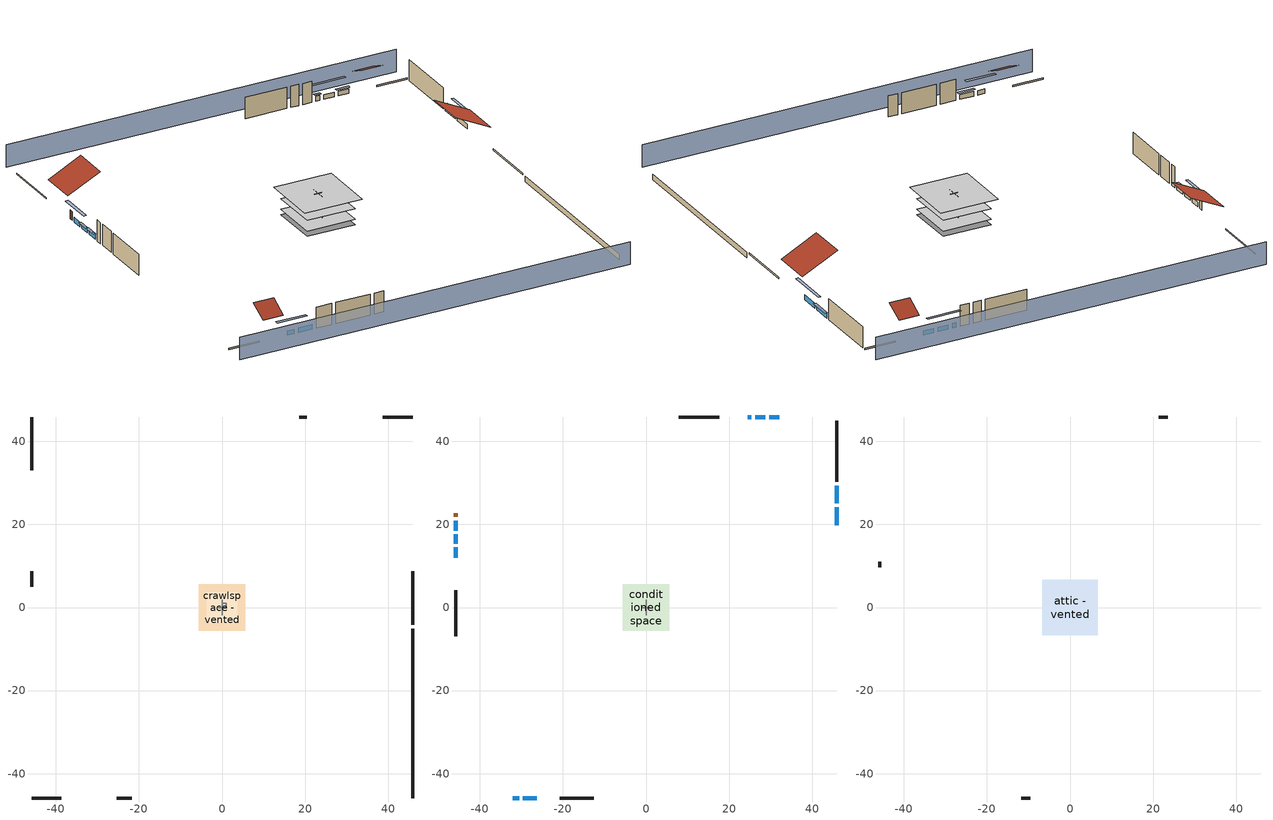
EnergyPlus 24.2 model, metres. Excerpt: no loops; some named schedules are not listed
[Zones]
crawlspace - vented
 floor foundation (Slab2 construction): -5.63,-5.63 -5.63,5.63 5.63,5.63 5.63,-5.63 z-0.91
 wall outside (RimJoist1 construction): 45.87,-4.16 45.87,8.68 z0.3:0.61
 wall outside (RimJoist2 construction): -45.87,-45.87 -38.73,-45.87 z0.3:0.61
 wall outside (RimJoist3 construction): -45.87,45.87 -45.87,33.03 z0.3:0.61
 wall outside (RimJoist4 construction): 45.87,45.87 38.73,45.87 z0.3:0.61
 wall foundation (FoundationWall1 construction): 45.87,-45.87 45.87,-5.08 z-0.91:0.3
furnace airloop ret air zone
 floor adiabatic (AdiabaticConst): 0,0 0,1 1,1 1,0 z0
 wall adiabatic (AdiabaticConst): 0,1 0,0 1,0 1,1 0,1 z0:1
 ceiling adiabatic (AdiabaticConst): 1,0 1,1 0,1 0,0 z1
garage
 floor foundation (Slab1 construction): -3.66,-3.66 -3.66,3.66 3.66,3.66 3.66,-3.66 z0
 wall outside (Wall1 construction): -25.36,-45.87 -21.7,-45.87 z0.3:5.18
 wall outside (Wall12 construction): 20.41,45.87 18.58,45.87 z0.3:5.18
 wall outside (Wall2 construction): -45.87,8.71 -45.87,5.06 z0.3:5.18
 wall to conditioned space (Wall5 construction Reversed): 0,-1.83 0,1.83 z0.3:5.18
 wall to conditioned space (Wall6 construction Reversed): 0.91,0 -0.91,0 z0.3:5.18
conditioned space
 floor to crawlspace - vented (Floor1 construction): -5.63,-5.63 -5.63,5.63 5.63,5.63 5.63,-5.63 z0.3
 floor to garage (Floor2 construction): -3.66,-3.66 -3.66,3.66 3.66,3.66 3.66,-3.66 z0.3
 floor adiabatic (AdiabaticFloorConstruction): -5.63,-5.63 -5.63,5.63 5.63,5.63 5.63,-5.63 z2.74
 wall outside (AdiabaticWallConstruction 1): -45.87,22.75 -45.87,21.84 z0.3:2.34
 wall outside (AdiabaticWallConstruction): 45.87,19.81 45.87,24.12 / 45.87,25.05 45.87,29.37 / -29.63,-45.87 -26.29,-45.87 / -45.87,14.46 -45.87,11.94 z0.3:1.43; 32.14,45.87 29.67,45.87 / 28.75,45.87 26.28,45.87 z0.3:1.4; -32.14,-45.87 -30.56,-45.87 z0.3:1.34; -45.87,20.91 -45.87,18.54 z0.3:1.37; -45.87,17.61 -45.87,15.39 z0.3:1.31; 25.35,45.87 24.45,45.87 z0.3:1.49
 wall outside (Wall3 construction): 45.87,30.3 45.87,44.94 z0.3:5.18
 wall outside (Wall4 construction): -20.77,-45.87 -12.64,-45.87 z0.3:5.18
 wall outside (Wall7 construction): -45.87,4.13 -45.87,-6.91 z0.3:5.18
 wall outside (Wall8 construction): 17.65,45.87 7.91,45.87 z0.3:5.18
 window (WindowConstruction): 45.87,19.81 45.87,24.12 z0.3:1.43
 window (WindowConstruction 9): 32.14,45.87 29.68,45.87 z0.3:1.4
 window (WindowConstruction 1): 45.87,25.05 45.87,29.37 z0.3:1.43
 window (WindowConstruction 2): -32.14,-45.87 -30.56,-45.87 z0.3:1.34
 window (WindowConstruction 3): -29.63,-45.87 -26.29,-45.87 z0.3:1.43
 window (WindowConstruction 4): -45.87,20.91 -45.87,18.54 z0.3:1.37
 window (WindowConstruction 5): -45.87,17.61 -45.87,15.39 z0.3:1.31
 window (WindowConstruction 6): -45.87,14.46 -45.87,11.94 z0.3:1.43
 window (WindowConstruction 7): 28.75,45.87 26.28,45.87 z0.3:1.4
 window (WindowConstruction 8): 25.35,45.87 24.45,45.87 z0.3:1.49
 door (Door): -45.87,22.75 -45.87,21.84 z0.3:2.34
 ceiling adiabatic (AdiabaticFloorConstruction): 5.63,-5.63 5.63,5.63 -5.63,5.63 -5.63,-5.63 z2.74
attic - vented
 floor to conditioned space (Floor3 construction Reversed): -6.72,-6.72 -6.72,6.72 6.72,6.72 6.72,-6.72 z5.18
 wall outside (Wall10 construction): 23.53,45.87 21.34,45.87 z0.3:5.18
 wall outside (Wall11 construction): -45.87,11.01 -45.87,9.64 z0.3:5.18
 wall outside (Wall9 construction): -11.71,-45.87 -9.52,-45.87 z0.3:5.18
 roof outside (Roof1 construction): 45.87,18.88,5.18 37.57,18.88,9.33 37.57,9.61,9.33 45.87,9.61,5.18
 roof outside (Roof2 construction): -33.07,-45.87,5.18 -33.07,-41.63,7.3 -37.81,-41.63,7.3 -37.81,-45.87,5.18
 roof outside (Roof3 construction): 33.07,45.87,5.18 33.07,41.63,7.3 37.81,41.63,7.3 37.81,45.87,5.18
 roof outside (Roof4 construction): -45.87,23.68,5.18 -38.33,23.68,8.95 -38.33,32.11,8.95 -45.87,32.11,5.18
shading: 45.87,50.44 -45.87,50.44 / -45.87,-50.44 45.87,-50.44 z0:5.18; 45.87,26.87 45.87,17.06 46.48,17.06 46.48,26.87 z4.18; 29.37,45.87 32.44,45.87 32.44,46.48 29.37,46.48 z1.71; 45.87,29.67 45.87,24.75 46.48,24.75 46.48,29.67 z1.74; -27.82,-45.87 -34.88,-45.87 -34.88,-46.48 -27.82,-46.48 z4.08; -25.98,-45.87 -29.94,-45.87 -29.94,-46.48 -25.98,-46.48 z1.74; -45.87,15.8 -45.87,23.65 -46.48,23.65 -46.48,15.8 z4.11; -45.87,15.09 -45.87,17.91 -46.48,17.91 -46.48,15.09 z1.62; -45.87,11.64 -45.87,14.77 -46.48,14.77 -46.48,11.64 z1.74; 23.54,45.87 31.49,45.87 31.49,46.48 23.54,46.48 z4.15; 24.15,45.87 25.66,45.87 25.66,46.48 24.15,46.48 z1.8
[Building]
Building 1: Terrain=Suburbs
[Site:Location]
Portland Intl Arpt_OR: Latitude {deg}=45.59; Longitude {deg}=-122.6; Time Zone {hr}=-8; Elevation {m}=33; Keep Site Location Information=Yes
[Site:GroundTemperature:Shallow]
10.2558, 8.96328, 8.85977, 9.47314, 11.9355, 14.3863, 16.5111, 17.8571, 17.9714, 16.8767, 14.8061, 12.4304
[Site:WaterMainsTemperature]
Calculation Method=Schedule; Temperature Schedule=mains temperature schedule
[Material] Roughness=Rough; Thermal Absorptance=0.9
Name | Thickness {m} | Conductivity {W/m-K} | Density {kg/m3} | Specific Heat {J/kg-K} | Solar Absorptance | Visible Absorptance
ceiling loosefill ins | 0.254 | 0.0480833 | 16.02 | 1046.75 | 0.7 | 0.7
ceiling stud and cavity | 0.1397 | 0.104117 | 65.682 | 1177.47 | 0.7 | 0.7
composite shingle siding | 0.00635 | 0.162714 | 1121.4 | 1465.45 | 0.7 | 0.7
concrete 4.0 in. | 0.1016 | 1.803125 | 2242.8 | 837.4 | 0.7 | 0.7
concrete 8.0 in. | 0.2032 | 1.803125 | 2242.8 | 837.4 | 0.7 | 0.7
door material | 0.04445 | 0.0612267 | 512.64 | 1214.23 | 0.7 | 0.7
floor covering | 0.0127 | 0.0433444 | 54.468 | 1339.84 | 0.6 | 0.6
floor rigid ins; wall rigid ins; wall rigid ins 1; wall rigid ins 2 | 0.051816 | 0.029427 | 32.04 | 1214.23 | 0.7 | 0.7
floor rigid ins 1; wall rigid ins 3 | 0.512978 | 0.029427 | 32.04 | 1214.23 | 0.7 | 0.7
floor stud and cavity | 0.1397 | 0.0972396 | 92.3553 | 1139.71 | 0.7 | 0.7
floor stud and cavity 1 | 0.1397 | 1.75129 | 37.0049 | 1207.88 | 0.7 | 0.7
furniture material conditioned space 1; furniture material garage 1 | 0.1524 | 0.115458 | 640.8 | 1214.23 | 0.6 | 0.6
gypsum board | 0.0127 | 0.160291 | 801 | 837.4 | 0.6 | 0.6
osb sheathing 0.5 in. | 0.0127 | 0.115458 | 512.64 | 1214.23 | 0.6 | 0.6
osb sheathing 0.5 in. 1 | 0.0127 | 0.115458 | 512.64 | 1214.23 | 0.7 | 0.7
osb sheathing 0.75 in. | 0.01905 | 0.115458 | 512.64 | 1214.23 | 0.7 | 0.7
rim joist stud and cavity | 0.0508 | 0.144151 | 50.32683 | 1063.81 | 0.6 | 0.6
roof rigid ins | 0.00329814 | 0.029427 | 32.04 | 1214.23 | 0.7 | 0.7
slate or tile shingles | 0.01905 | 0.840978 | 1899.972 | 799.717 | 0.75 | 0.75
soil 0.5 in. | 0.0127 | 1.3848 | 1842.3 | 418.7 | 0.7 | 0.7
wall stud and cavity | 0.1397 | 0.348479 | 139.0536 | 1170.24 | 0.6 | 0.6
wall stud and cavity 1 | 0.1397 | 0.207325 | 139.0536 | 1170.24 | 0.7 | 0.7
wall stud and cavity 2 | 0.1397 | 0.222524 | 139.0536 | 1170.24 | 0.7 | 0.7
wall stud and cavity 3 | 0.0889 | 0.380278 | 52.3479 | 1209.89 | 0.7 | 0.7
wall stud and cavity 4 | 0.0889 | 0.391764 | 83.0341 | 1211.67 | 0.7 | 0.7
wood siding; wood siding 1 | 0.0254 | 0.102417 | 544.68 | 1172.36 | 0.7 | 0.7
[Material:NoMass]
Adiabatic: Roughness=Rough; Thermal Resistance {m2-K/W}=176.1; Thermal Absorptance=0.9; Solar Absorptance=0.7; Visible Absorptance=0.7
[WindowMaterial:SimpleGlazingSystem]
WindowMaterial: U-Factor {W/m2-K}=4.31528; Solar Heat Gain Coefficient=0.67
[Construction]
AdiabaticConst: Adiabatic
AdiabaticFloorConstruction: floor stud and cavity 1, floor rigid ins 1, osb sheathing 0.75 in., floor covering
AdiabaticWallConstruction: wood siding, wall rigid ins 3, wall stud and cavity 3, gypsum board
AdiabaticWallConstruction 1: wood siding 1, wall rigid ins 3, wall stud and cavity 3, gypsum board
Door: door material
Floor1 construction; Floor2 construction: floor stud and cavity, floor rigid ins, osb sheathing 0.75 in., floor covering
Floor3 construction Reversed: gypsum board, ceiling stud and cavity, ceiling loosefill ins
FoundationWall1 construction: concrete 8.0 in.
furniture construction conditioned space 1: furniture material conditioned space 1
furniture construction garage 1: furniture material garage 1
PartitionWallConstruction: gypsum board, wall stud and cavity 4, gypsum board
RimJoist1 construction; RimJoist2 construction; RimJoist3 construction; RimJoist4 construction: composite shingle siding, rim joist stud and cavity
Roof1 construction; Roof2 construction; Roof3 construction; Roof4 construction: slate or tile shingles, roof rigid ins, osb sheathing 0.5 in.
Slab1 construction: concrete 4.0 in.
Slab2 construction: soil 0.5 in.
Wall1 construction; Wall10 construction; Wall11 construction; Wall12 construction; Wall2 construction; Wall9 construction: composite shingle siding, osb sheathing 0.5 in. 1, wall stud and cavity
Wall3 construction; Wall4 construction: composite shingle siding, wall rigid ins, osb sheathing 0.5 in. 1, wall stud and cavity 1, gypsum board
Wall5 construction Reversed: gypsum board, wall stud and cavity 2, osb sheathing 0.5 in. 1, wall rigid ins 1
Wall6 construction Reversed: gypsum board, wall stud and cavity 2, osb sheathing 0.5 in. 1, wall rigid ins 2
Wall7 construction; Wall8 construction: composite shingle siding, wall rigid ins 2, osb sheathing 0.5 in. 1, wall stud and cavity 1, gypsum board
WindowConstruction; WindowConstruction 1; WindowConstruction 2; WindowConstruction 3; WindowConstruction 4; WindowConstruction 5; WindowConstruction 6; WindowConstruction 7; WindowConstruction 8; WindowConstruction 9: WindowMaterial
[Zone] Multiplier=1
Name | Volume {m3} | Part of Total Floor Area
attic - vented | 180.766 | Yes
conditioned space | 749.83 | Yes
crawlspace - vented | 154.837 | Yes
furnace airloop ret air zone | 1 | No
garage | 130.484 | Yes
[Space]
Name | Zone | Volume {m3} | Space Type
attic - vented 1 | attic - vented | 180.766
conditioned space 1 | conditioned space | 749.83
crawlspace - vented 1 | crawlspace - vented | 154.837
furnace airloop ret air space | furnace airloop ret air zone |  | Plenum Space Type
garage 1 | garage | 130.484
[ZoneInfiltration:EffectiveLeakageArea] Schedule=Always On Discrete
Name | Zone or Space | Effective Air Leakage Area {cm2} | Stack Coefficient | Wind Coefficient
infil attic - vented 1 | attic - vented 1 | 6016.42 | 0.00020891 | 4.47777e-05
infil garage 1 | garage 1 | 407.755 | 0.000129147 | 4.64657e-05
[ZoneMixing] Schedule=Always On Continuous; Design Flow Rate Calculation Method=Flow/Zone; Design Flow Rate {m3/s}=0
Name | Zone or Space | Source Zone or Space
whole house fan mix | attic - vented | conditioned space
furnace airloop_0 ZoneMixDZToCond mix | conditioned space | crawlspace - vented
furnace airloop_0 ZoneMixCondToDZ mix | crawlspace - vented | conditioned space
[SurfaceProperty:IncidentSolarMultiplier] Incident Solar Multiplier=1; Incident Solar Multiplier Schedule=trans schedule winter=0.85 summer=0.7
Window1; Window10; Window2; Window3; Window4; Window5; Window6; Window7; Window8; Window9
[InternalMass]
Name | Construction | Zone or ZoneList | Space or SpaceList | Surface Area {m2}
furniture mass conditioned space 1 | furniture construction conditioned space 1 | conditioned space | conditioned space 1 | 123.004
partition wall mass | PartitionWallConstruction | conditioned space | conditioned space 1 | 307.509
furniture mass garage 1 | furniture construction garage 1 | garage | garage 1 | 5.35122
[Lights] Design Level Calculation Method=LightingLevel; Return Air Fraction=0; Fraction Radiant=0.6; Fraction Visible=0.2; Fraction Replaceable=1
Name | Zone or ZoneList or Space or SpaceList | Schedule | Lighting Level {W}
interior lighting | conditioned space 1 | lighting_interior | 395.415
garage lighting | garage 1 | lighting_garage | 8.10122
[People]
occupants: Zone or ZoneList or Space or SpaceList=conditioned space 1; Number of People Schedule=occupants; Number of People Calculation Method=People; Number of People=2; Fraction Radiant=0.314171; Sensible Heat Fraction=0.56303; Activity Level Schedule=occupants activity schedule; Carbon Dioxide Generation Rate {m3/s-W}=0; Enable ASHRAE 55 Comfort Warnings=No; Mean Radiant Temperature Calculation Type=EnclosureAveraged
[ElectricEquipment] Design Level Calculation Method=EquipmentLevel
Name | Zone or ZoneList or Space or SpaceList | Schedule | Design Level {W} | Fraction Latent | Fraction Radiant | Fraction Lost
clothes dryer | conditioned space 1 | clothes_dryer | 6703.85 | 0.015 | 0.081 | 0.85
clothes washer | conditioned space 1 | clothes_washer | 352.977 | 0.03 | 0.162 | 0.7
cooking range | conditioned space 1 | cooking_range | 1624.09 | 0.08 | 0.432 | 0.2
dishwasher | conditioned space 1 | dishwasher | 792.6 | 0.3 | 0.18 | 0.4
fridge | conditioned space 1 | fridge schedule | 45.9075 | 0 | 0.6 | 0
mech vent bath fan 0 | conditioned space 1 | mech vent bath fan 0 schedule | 30 | 0 | 0 | 1
mech vent house fan | conditioned space 1 | mech vent house fan schedule | 0 | 0 | 0 | 1
mech vent house fan cfis | conditioned space 1 | mech vent house fan cfis schedule | 0 | 0 | 0 | 0
mech vent range fan 0 | conditioned space 1 | mech vent range fan 0 schedule | 30 | 0 | 0 | 1
misc plug loads | conditioned space 1 | plug_loads_other | 825.532 | 0.021 | 0.558 | 0.049
misc tv | conditioned space 1 | plug_loads_tv | 908.648 | 0 | 0.6 | 0
whole house fan | conditioned space 1 | Always On Discrete | 0 | 0 | 0 | 1
freezer | garage 1 | freezer schedule | 194.914 | 0 | 0.6 | 0
fridge 1 | garage 1 | fridge schedule 1 | 100.822 | 0 | 0.6 | 0
[OtherEquipment] Design Level Calculation Method=EquipmentLevel
Name | Fuel Type | Zone or ZoneList or Space or SpaceList | Schedule | Design Level {W} | Fraction Latent | Fraction Radiant | Fraction Lost
clothes dryer 1 | Electricity | conditioned space 1 | clothes_dryer | 0 | 0.015 | 0.081 | 0.85
cooking range 1 | Electricity | conditioned space 1 | cooking_range | 0 | 0.08 | 0.432 | 0.2
furnace airloop_0 SupCondToLv; furnace airloop_0 SupSensLkToCond; mech vent house fan sensible load; water heater sens | None | conditioned space 1 | Always On Discrete | 0 | 0 | 0 | 0
furnace airloop_0 SupLatLkToCond; mech vent house fan latent load; water heater lat | None | conditioned space 1 | Always On Discrete | 0 | 1 | 0 | 0
general water use latent | None | conditioned space 1 | general water use schedule | 44.1266 | 1 | 0 | 0
general water use sensible | None | conditioned space 1 | general water use schedule | -43.4886 | 0 | 0.6 | 0
water heater energy adjustment1 | Electricity | conditioned space 1 | Always On Discrete | 0.01 | 0 | 0 | 1
furnace airloop_0 RetCondToDZ; furnace airloop_0 SupCondToDZ; furnace airloop_0 SupSensLkToDZ | None | crawlspace - vented 1 | Always On Discrete | 0 | 0 | 0 | 0
furnace airloop_0 SupLatLkToDZ | None | crawlspace - vented 1 | Always On Discrete | 0 | 1 | 0 | 0
furnace airloop_0 RetCondToRP; furnace airloop_0 RetSensLkToRP | None | furnace airloop ret air space | Always On Discrete | 0 | 0 | 0 | 0
furnace airloop_0 RetLatLkToRP | None | furnace airloop ret air space | Always On Discrete | 0 | 1 | 0 | 0
[ZoneInfiltration:DesignFlowRate] Schedule=Always On Discrete
Name | Zone or ZoneList or Space or SpaceList | Design Flow Rate Calculation Method | Design Flow Rate {m3/s} | Air Changes per Hour {1/hr} | Constant Term Coefficient | Temperature Term Coefficient | Velocity Term Coefficient | Velocity Squared Term Coefficient
infil flow; natural vent flow; whole house fan flow | conditioned space 1 | Flow/Zone | 0
crawlspace_vented 1 duct leakage imbalance infil flow | crawlspace - vented 1 | Flow/Zone | 0
infil crawlspace - vented 1 | crawlspace - vented 1 | AirChanges/Hour |  | 2.6013 | 1 | 0 | 0 | 0
[SurfaceProperty:ExposedFoundationPerimeter] Exposed Perimeter Calculation Method=TotalExposedPerimeter
Name | Total Exposed Perimeter {m}
Slab2 | 40.78224
Slab1 | 18.288
[SpaceList]
Plenum Space Type: furnace airloop ret air space
[AirLoopHVAC:ReturnPlenum]
Air Loop HVAC Return Plenum 1: Zone=furnace airloop ret air zone
[Foundation:Kiva] Wall Depth Below Slab {m}=0.2032
Name | Initial Indoor Air Temperature {C} | Wall Height Above Grade {m}
Foundation Kiva 1 | 13.4258 | 0.1016
Foundation Kiva 2 | 8.69436 | 0.3048
[Foundation:Kiva:Settings]
Soil Conductivity {W/m-K}=1.3848; Soil Density {kg/m3}=1842.3; Soil Specific Heat {J/kg-K}=418.7; Ground Solar Absorptivity=0.9; Ground Thermal Absorptivity=0.9; Ground Surface Roughness {m}=0.03; Far-Field Width {m}=40; Deep-Ground Boundary Condition=ZeroFlux; Deep-Ground Depth {m}=40; Minimum Cell Dimension {m}=0.2; Maximum Cell Growth Coefficient=3; Simulation Timestep=Timestep
[Exterior:Lights]
exterior lighting: Schedule=exterior lighting schedule; Design Level {W}=10.1836
[EnergyManagementSystem:Sensor]
Name | Output:Variable or Output:Meter Index Key | Output:Variable or Output:Meter
fridge_tin_s_1 | garage | Zone Mean Air Temperature
furnace_airloop_0_DZ_T_s | crawlspace - vented | Zone Air Temperature
furnace_airloop_0_DZ_W_s | crawlspace - vented | Zone Mean Air Humidity Ratio
[Schedule:Constant]
Name | Hourly Value
Always On Continuous; mech vent house fan schedule; mech vent house fan cfis schedule; Always On Discrete | 1
occupants activity schedule | 117.228
fridge schedule; fridge schedule 1 | 0
[Schedule:Week:Daily]
trans schedule winter=0.85 summer=0.7 Week Rule - Jan1-May26: trans schedule winter=0.85 summer=0.7 day, trans schedule winter=0.85 summer=0.7 day, trans schedule winter=0.85 summer=0.7 day, trans schedule winter=0.85 summer=0.7 day, trans schedule winter=0.85 summer=0.7 day, trans schedule winter=0.85 summer=0.7 day, trans schedule winter=0.85 summer=0.7 day, trans schedule winter=0.85 summer=0.7 default day, trans schedule winter=0.85 summer=0.7 default day, trans schedule winter=0.85 summer=0.7 default day, trans schedule winter=0.85 summer=0.7 default day, trans schedule winter=0.85 summer=0.7 default day
trans schedule winter=0.85 summer=0.7 Week Rule - May27-Jun2: trans schedule winter=0.85 summer=0.7 day, trans schedule winter=0.85 summer=0.7 day, trans schedule winter=0.85 summer=0.7 day, trans schedule winter=0.85 summer=0.7 day, trans schedule winter=0.85 summer=0.7 day, trans schedule winter=0.85 summer=0.7 day 1, trans schedule winter=0.85 summer=0.7 day 1, trans schedule winter=0.85 summer=0.7 default day, trans schedule winter=0.85 summer=0.7 default day, trans schedule winter=0.85 summer=0.7 default day, trans schedule winter=0.85 summer=0.7 default day, trans schedule winter=0.85 summer=0.7 default day
trans schedule winter=0.85 summer=0.7 Week Rule - Jun3-Sep29: trans schedule winter=0.85 summer=0.7 day 1, trans schedule winter=0.85 summer=0.7 day 1, trans schedule winter=0.85 summer=0.7 day 1, trans schedule winter=0.85 summer=0.7 day 1, trans schedule winter=0.85 summer=0.7 day 1, trans schedule winter=0.85 summer=0.7 day 1, trans schedule winter=0.85 summer=0.7 day 1, trans schedule winter=0.85 summer=0.7 default day, trans schedule winter=0.85 summer=0.7 default day, trans schedule winter=0.85 summer=0.7 default day, trans schedule winter=0.85 summer=0.7 default day, trans schedule winter=0.85 summer=0.7 default day
trans schedule winter=0.85 summer=0.7 Week Rule - Sep30-Oct6: trans schedule winter=0.85 summer=0.7 day 1, trans schedule winter=0.85 summer=0.7 day 2, trans schedule winter=0.85 summer=0.7 day 2, trans schedule winter=0.85 summer=0.7 day 2, trans schedule winter=0.85 summer=0.7 day 2, trans schedule winter=0.85 summer=0.7 day 2, trans schedule winter=0.85 summer=0.7 day 2, trans schedule winter=0.85 summer=0.7 default day, trans schedule winter=0.85 summer=0.7 default day, trans schedule winter=0.85 summer=0.7 default day, trans schedule winter=0.85 summer=0.7 default day, trans schedule winter=0.85 summer=0.7 default day
trans schedule winter=0.85 summer=0.7 Week Rule - Oct7-Dec31: trans schedule winter=0.85 summer=0.7 day 2, trans schedule winter=0.85 summer=0.7 day 2, trans schedule winter=0.85 summer=0.7 day 2, trans schedule winter=0.85 summer=0.7 day 2, trans schedule winter=0.85 summer=0.7 day 2, trans schedule winter=0.85 summer=0.7 day 2, trans schedule winter=0.85 summer=0.7 day 2, trans schedule winter=0.85 summer=0.7 default day, trans schedule winter=0.85 summer=0.7 default day, trans schedule winter=0.85 summer=0.7 default day, trans schedule winter=0.85 summer=0.7 default day, trans schedule winter=0.85 summer=0.7 default day
mech vent bath fan 0 schedule Week Rule - Jan1-Dec31: mech vent bath fan 0 schedule day, mech vent bath fan 0 schedule day, mech vent bath fan 0 schedule day, mech vent bath fan 0 schedule day, mech vent bath fan 0 schedule day, mech vent bath fan 0 schedule day, mech vent bath fan 0 schedule day, mech vent bath fan 0 schedule default day, mech vent bath fan 0 schedule default day, mech vent bath fan 0 schedule default day, mech vent bath fan 0 schedule default day, mech vent bath fan 0 schedule default day
mech vent range fan 0 schedule Week Rule - Jan1-Dec31: mech vent range fan 0 schedule day, mech vent range fan 0 schedule day, mech vent range fan 0 schedule day, mech vent range fan 0 schedule day, mech vent range fan 0 schedule day, mech vent range fan 0 schedule day, mech vent range fan 0 schedule day, mech vent range fan 0 schedule default day, mech vent range fan 0 schedule default day, mech vent range fan 0 schedule default day, mech vent range fan 0 schedule default day, mech vent range fan 0 schedule default day
general water use schedule Week Rule - Jan1-Dec31: general water use schedule day, general water use schedule day, general water use schedule day, general water use schedule day, general water use schedule day, general water use schedule day, general water use schedule day, general water use schedule default day, general water use schedule default day, general water use schedule default day, general water use schedule default day, general water use schedule default day
freezer schedule Week Rule - Jan1-Jan27: freezer schedule day, freezer schedule day, freezer schedule day, freezer schedule day, freezer schedule day, freezer schedule day, freezer schedule day, freezer schedule default day, freezer schedule default day, freezer schedule default day, freezer schedule default day, freezer schedule default day
freezer schedule Week Rule - Jan28-Feb3: freezer schedule day, freezer schedule day, freezer schedule day, freezer schedule day, freezer schedule day 1, freezer schedule day 1, freezer schedule day 1, freezer schedule default day, freezer schedule default day, freezer schedule default day, freezer schedule default day, freezer schedule default day
freezer schedule Week Rule - Feb4-Feb24: freezer schedule day 1, freezer schedule day 1, freezer schedule day 1, freezer schedule day 1, freezer schedule day 1, freezer schedule day 1, freezer schedule day 1, freezer schedule default day, freezer schedule default day, freezer schedule default day, freezer schedule default day, freezer schedule default day
freezer schedule Week Rule - Feb25-Mar3: freezer schedule day 1, freezer schedule day 1, freezer schedule day 1, freezer schedule day 1, freezer schedule day 2, freezer schedule day 2, freezer schedule day 2, freezer schedule default day, freezer schedule default day, freezer schedule default day, freezer schedule default day, freezer schedule default day
freezer schedule Week Rule - Mar4-May26: freezer schedule day 2, freezer schedule day 2, freezer schedule day 2, freezer schedule day 2, freezer schedule day 2, freezer schedule day 2, freezer schedule day 2, freezer schedule default day, freezer schedule default day, freezer schedule default day, freezer schedule default day, freezer schedule default day
freezer schedule Week Rule - May27-Jun2: freezer schedule day 2, freezer schedule day 2, freezer schedule day 2, freezer schedule day 2, freezer schedule day 2, freezer schedule day 3, freezer schedule day 3, freezer schedule default day, freezer schedule default day, freezer schedule default day, freezer schedule default day, freezer schedule default day
freezer schedule Week Rule - Jun3-Sep29: freezer schedule day 3, freezer schedule day 3, freezer schedule day 3, freezer schedule day 3, freezer schedule day 3, freezer schedule day 3, freezer schedule day 3, freezer schedule default day, freezer schedule default day, freezer schedule default day, freezer schedule default day, freezer schedule default day
freezer schedule Week Rule - Sep30-Oct6: freezer schedule day 3, freezer schedule day 4, freezer schedule day 4, freezer schedule day 4, freezer schedule day 4, freezer schedule day 4, freezer schedule day 4, freezer schedule default day, freezer schedule default day, freezer schedule default day, freezer schedule default day, freezer schedule default day
freezer schedule Week Rule - Oct7-Oct27: freezer schedule day 4, freezer schedule day 4, freezer schedule day 4, freezer schedule day 4, freezer schedule day 4, freezer schedule day 4, freezer schedule day 4, freezer schedule default day, freezer schedule default day, freezer schedule default day, freezer schedule default day, freezer schedule default day
freezer schedule Week Rule - Oct28-Nov3: freezer schedule day 4, freezer schedule day 4, freezer schedule day 4, freezer schedule day 4, freezer schedule day 5, freezer schedule day 5, freezer schedule day 5, freezer schedule default day, freezer schedule default day, freezer schedule default day, freezer schedule default day, freezer schedule default day
freezer schedule Week Rule - Nov4-Nov24: freezer schedule day 5, freezer schedule day 5, freezer schedule day 5, freezer schedule day 5, freezer schedule day 5, freezer schedule day 5, freezer schedule day 5, freezer schedule default day, freezer schedule default day, freezer schedule default day, freezer schedule default day, freezer schedule default day
freezer schedule Week Rule - Nov25-Dec1: freezer schedule day 5, freezer schedule day 5, freezer schedule day 5, freezer schedule day 5, freezer schedule day 5, freezer schedule day 5, freezer schedule day 6, freezer schedule default day, freezer schedule default day, freezer schedule default day, freezer schedule default day, freezer schedule default day
freezer schedule Week Rule - Dec2-Dec31: freezer schedule day 6, freezer schedule day 6, freezer schedule day 6, freezer schedule day 6, freezer schedule day 6, freezer schedule day 6, freezer schedule day 6, freezer schedule default day, freezer schedule default day, freezer schedule default day, freezer schedule default day, freezer schedule default day
exterior lighting schedule Week Rule - Jan1-Jan27: exterior lighting schedule day, exterior lighting schedule day, exterior lighting schedule day, exterior lighting schedule day, exterior lighting schedule day, exterior lighting schedule day, exterior lighting schedule day, exterior lighting schedule default day, exterior lighting schedule default day, exterior lighting schedule default day, exterior lighting schedule default day, exterior lighting schedule default day
exterior lighting schedule Week Rule - Jan28-Feb3: exterior lighting schedule day, exterior lighting schedule day, exterior lighting schedule day, exterior lighting schedule day, exterior lighting schedule day 1, exterior lighting schedule day 1, exterior lighting schedule day 1, exterior lighting schedule default day, exterior lighting schedule default day, exterior lighting schedule default day, exterior lighting schedule default day, exterior lighting schedule default day
exterior lighting schedule Week Rule - Feb4-Feb24: exterior lighting schedule day 1, exterior lighting schedule day 1, exterior lighting schedule day 1, exterior lighting schedule day 1, exterior lighting schedule day 1, exterior lighting schedule day 1, exterior lighting schedule day 1, exterior lighting schedule default day, exterior lighting schedule default day, exterior lighting schedule default day, exterior lighting schedule default day, exterior lighting schedule default day
exterior lighting schedule Week Rule - Feb25-Mar3: exterior lighting schedule day 1, exterior lighting schedule day 1, exterior lighting schedule day 1, exterior lighting schedule day 1, exterior lighting schedule day 2, exterior lighting schedule day 2, exterior lighting schedule day 2, exterior lighting schedule default day, exterior lighting schedule default day, exterior lighting schedule default day, exterior lighting schedule default day, exterior lighting schedule default day
exterior lighting schedule Week Rule - Mar4-Mar31: exterior lighting schedule day 2, exterior lighting schedule day 2, exterior lighting schedule day 2, exterior lighting schedule day 2, exterior lighting schedule day 2, exterior lighting schedule day 2, exterior lighting schedule day 2, exterior lighting schedule default day, exterior lighting schedule default day, exterior lighting schedule default day, exterior lighting schedule default day, exterior lighting schedule default day
exterior lighting schedule Week Rule - Apr1-Apr28: exterior lighting schedule day 3, exterior lighting schedule day 3, exterior lighting schedule day 3, exterior lighting schedule day 3, exterior lighting schedule day 3, exterior lighting schedule day 3, exterior lighting schedule day 3, exterior lighting schedule default day, exterior lighting schedule default day, exterior lighting schedule default day, exterior lighting schedule default day, exterior lighting schedule default day
exterior lighting schedule Week Rule - Apr29-May5: exterior lighting schedule day 3, exterior lighting schedule day 3, exterior lighting schedule day 4, exterior lighting schedule day 4, exterior lighting schedule day 4, exterior lighting schedule day 4, exterior lighting schedule day 4, exterior lighting schedule default day, exterior lighting schedule default day, exterior lighting schedule default day, exterior lighting schedule default day, exterior lighting schedule default day
exterior lighting schedule Week Rule - May6-May26: exterior lighting schedule day 4, exterior lighting schedule day 4, exterior lighting schedule day 4, exterior lighting schedule day 4, exterior lighting schedule day 4, exterior lighting schedule day 4, exterior lighting schedule day 4, exterior lighting schedule default day, exterior lighting schedule default day, exterior lighting schedule default day, exterior lighting schedule default day, exterior lighting schedule default day
exterior lighting schedule Week Rule - May27-Jun2: exterior lighting schedule day 4, exterior lighting schedule day 4, exterior lighting schedule day 4, exterior lighting schedule day 4, exterior lighting schedule day 4, exterior lighting schedule day 5, exterior lighting schedule day 5, exterior lighting schedule default day, exterior lighting schedule default day, exterior lighting schedule default day, exterior lighting schedule default day, exterior lighting schedule default day
exterior lighting schedule Week Rule - Jun3-Jun30: exterior lighting schedule day 5, exterior lighting schedule day 5, exterior lighting schedule day 5, exterior lighting schedule day 5, exterior lighting schedule day 5, exterior lighting schedule day 5, exterior lighting schedule day 5, exterior lighting schedule default day, exterior lighting schedule default day, exterior lighting schedule default day, exterior lighting schedule default day, exterior lighting schedule default day
exterior lighting schedule Week Rule - Jul1-Jul28: exterior lighting schedule day 6, exterior lighting schedule day 6, exterior lighting schedule day 6, exterior lighting schedule day 6, exterior lighting schedule day 6, exterior lighting schedule day 6, exterior lighting schedule day 6, exterior lighting schedule default day, exterior lighting schedule default day, exterior lighting schedule default day, exterior lighting schedule default day, exterior lighting schedule default day
[Schedule:Year]
trans schedule winter=0.85 summer=0.7: trans schedule winter=0.85 summer=0.7 Week Rule - Jan1-May26, 1, 1, 5, 26, trans schedule winter=0.85 summer=0.7 Week Rule - May27-Jun2, 5, 27, 6, 2, trans schedule winter=0.85 summer=0.7 Week Rule - Jun3-Sep29, 6, 3, 9, 29, trans schedule winter=0.85 summer=0.7 Week Rule - Sep30-Oct6, 9, 30, 10, 6, trans schedule winter=0.85 summer=0.7 Week Rule - Oct7-Dec31, 10, 7, 12, 31
mech vent bath fan 0 schedule: mech vent bath fan 0 schedule Week Rule - Jan1-Dec31, 1, 1, 12, 31
mech vent range fan 0 schedule: mech vent range fan 0 schedule Week Rule - Jan1-Dec31, 1, 1, 12, 31
general water use schedule: general water use schedule Week Rule - Jan1-Dec31, 1, 1, 12, 31
freezer schedule: freezer schedule Week Rule - Jan1-Jan27, 1, 1, 1, 27, freezer schedule Week Rule - Jan28-Feb3, 1, 28, 2, 3, freezer schedule Week Rule - Feb4-Feb24, 2, 4, 2, 24, freezer schedule Week Rule - Feb25-Mar3, 2, 25, 3, 3, freezer schedule Week Rule - Mar4-May26, 3, 4, 5, 26, freezer schedule Week Rule - May27-Jun2, 5, 27, 6, 2, freezer schedule Week Rule - Jun3-Sep29, 6, 3, 9, 29, freezer schedule Week Rule - Sep30-Oct6, 9, 30, 10, 6, freezer schedule Week Rule - Oct7-Oct27, 10, 7, 10, 27, freezer schedule Week Rule - Oct28-Nov3, 10, 28, 11, 3, freezer schedule Week Rule - Nov4-Nov24, 11, 4, 11, 24, freezer schedule Week Rule - Nov25-Dec1, 11, 25, 12, 1, freezer schedule Week Rule - Dec2-Dec31, 12, 2, 12, 31
exterior lighting schedule: exterior lighting schedule Week Rule - Jan1-Jan27, 1, 1, 1, 27, exterior lighting schedule Week Rule - Jan28-Feb3, 1, 28, 2, 3, exterior lighting schedule Week Rule - Feb4-Feb24, 2, 4, 2, 24, exterior lighting schedule Week Rule - Feb25-Mar3, 2, 25, 3, 3, exterior lighting schedule Week Rule - Mar4-Mar31, 3, 4, 3, 31, exterior lighting schedule Week Rule - Apr1-Apr28, 4, 1, 4, 28, exterior lighting schedule Week Rule - Apr29-May5, 4, 29, 5, 5, exterior lighting schedule Week Rule - May6-May26, 5, 6, 5, 26, exterior lighting schedule Week Rule - May27-Jun2, 5, 27, 6, 2, exterior lighting schedule Week Rule - Jun3-Jun30, 6, 3, 6, 30, exterior lighting schedule Week Rule - Jul1-Jul28, 7, 1, 7, 28, exterior lighting schedule Week Rule - Jul29-Aug4, 7, 29, 8, 4, exterior lighting schedule Week Rule - Aug5-Aug25, 8, 5, 8, 25, exterior lighting schedule Week Rule - Aug26-Sep1, 8, 26, 9, 1, exterior lighting schedule Week Rule - Sep2-Sep29, 9, 2, 9, 29, exterior lighting schedule Week Rule - Sep30-Oct6, 9, 30, 10, 6, exterior lighting schedule Week Rule - Oct7-Oct27, 10, 7, 10, 27, exterior lighting schedule Week Rule - Oct28-Nov3, 10, 28, 11, 3, exterior lighting schedule Week Rule - Nov4-Nov24, 11, 4, 11, 24, exterior lighting schedule Week Rule - Nov25-Dec1, 11, 25, 12, 1, exterior lighting schedule Week Rule - Dec2-Dec31, 12, 2, 12, 31
[Schedule:File] File=in.schedules.csv; Rows to Skip at Top=1; Number of Hours of Data=8760; Column Separator=Comma; Interpolate to Timestep=Yes; Minutes per Item=15; Adjust Schedule for Daylight Savings=Yes
Name | Column Number
lighting_interior | 4
occupants | 1
clothes_dryer | 10
clothes_washer | 9
cooking_range | 11
dishwasher | 7
plug_loads_other | 2
plug_loads_tv | 3
lighting_garage | 5
[Schedule:Compact]
mains temperature schedule: Through: 01/01, For: AllDays, Until: 24:00, 13.0633, Through: 01/02, For: AllDays, Until: 24:00, 13.0189, Through: 01/03, For: AllDays, Until: 24:00, 12.975, Through: 01/04, For: AllDays, Until: 24:00, 12.9328, Through: 01/05, For: AllDays, Until: 24:00, 12.8917, Through: 01/06, For: AllDays, Until: 24:00, 12.8517, Through: 01/07, For: AllDays, Until: 24:00, 12.8122, Through: 01/08, For: AllDays, Until: 24:00, 12.7744, Through: 01/09, For: AllDays, Until: 24:00, 12.7378, Through: 01/10, For: AllDays, Until: 24:00, 12.7017, Through: 01/11, For: AllDays, Until: 24:00, 12.6672, Through: 01/12, For: AllDays, Until: 24:00, 12.6339, Through: 01/13, For: AllDays, Until: 24:00, 12.6017, Through: 01/14, For: AllDays, Until: 24:00, 12.5706, Through: 01/15, For: AllDays, Until: 24:00, 12.5411, Through: 01/16, For: AllDays, Until: 24:00, 12.5122, Through: 01/17, For: AllDays, Until: 24:00, 12.485, Through: 01/18, For: AllDays, Until: 24:00, 12.4583, Through: 01/19, For: AllDays, Until: 24:00, 12.4333, Through: 01/20, For: AllDays, Until: 24:00, 12.41, Through: 01/21, For: AllDays, Until: 24:00, 12.3872, Through: 01/22, For: AllDays, Until: 24:00, 12.3661, Through: 01/23, For: AllDays, Until: 24:00, 12.3456, Through: 01/24, For: AllDays, Until: 24:00, 12.3272, Through: 01/25, For: AllDays, Until: 24:00, 12.3094, Through: 01/26, For: AllDays, Until: 24:00, 12.2933, Through: 01/27, For: AllDays, Until: 24:00, 12.2783, Through: 01/28, For: AllDays, Until: 24:00, 12.2644, Through: 01/29, For: AllDays, Until: 24:00, 12.2517, Through: 01/30, For: AllDays, Until: 24:00, 12.2406, Through: 01/31, For: AllDays, Until: 24:00, 12.2306, Through: 02/01, For: AllDays, Until: 24:00, 12.2222, Through: 02/02, For: AllDays, Until: 24:00, 12.215, Through: 02/03, For: AllDays, Until: 24:00, 12.2089, Through: 02/04, For: AllDays, Until: 24:00, 12.2039, Through: 02/05, For: AllDays, Until: 24:00, 12.2006, Through: 02/06, For: AllDays, Until: 24:00, 12.1983, Through: 02/07, For: AllDays, Until: 24:00, 12.1978, Through: 02/08, For: AllDays, Until: 24:00, 12.1978, Through: 02/09, For: AllDays, Until: 24:00, 12.2, Through: 02/10, For: AllDays, Until: 24:00, 12.2028, Through: 02/11, For: AllDays, Until: 24:00, 12.2072, Through: 02/12, For: AllDays, Until: 24:00, 12.2128, Through: 02/13, For: AllDays, Until: 24:00, 12.2194, Through: 02/14, For: AllDays, Until: 24:00, 12.2278, Through: 02/15, For: AllDays, Until: 24:00, 12.2372, Through: 02/16, For: AllDays, Until: 24:00, 12.2483, Through: 02/17, For: AllDays, Until: 24:00, 12.26, Through: 02/18, For: AllDays, Until: 24:00, 12.2733, Through: 02/19, For: AllDays, Until: 24:00, 12.2883, Through: 02/20, For: AllDays, Until: 24:00, 12.3039, Through: 02/21, For: AllDays, Until: 24:00, 12.3211, Through: 02/22, For: AllDays, Until: 24:00, 12.3394, Through: 02/23, For: AllDays, Until: 24:00, 12.3594, Through: 02/24, For: AllDays, Until: 24:00, 12.38, Through: 02/25, For: AllDays, Until: 24:00, 12.4022, Through: 02/26, For: AllDays, Until: 24:00, 12.4256, Through: 02/27, For: AllDays, Until: 24:00, 12.4506, Through: 02/28, For: AllDays, Until: 24:00, 12.4761, Through: 03/01, For: AllDays, Until: 24:00, 12.5033, Through: 03/02, For: AllDays, Until: 24:00, 12.5317, Through: 03/03, For: AllDays, Until: 24:00, 12.5611, Through: 03/04, For: AllDays, Until: 24:00, 12.5917, Through: 03/05, For: AllDays, Until: 24:00, 12.6233, Through: 03/06, For: AllDays, Until: 24:00, 12.6567, Through: 03/07, For: AllDays, Until: 24:00, 12.6906, Through: 03/08, For: AllDays, Until: 24:00, 12.7261, Through: 03/09, For: AllDays, Until: 24:00, 12.7628, Through: 03/10, For: AllDays, Until: 24:00, 12.8, Through: 03/11, For: AllDays, Until: 24:00, 12.8389, Through: 03/12, For: AllDays, Until: 24:00, 12.8789, Through: 03/13, For: AllDays, Until: 24:00, 12.9194, Through: 03/14, For: AllDays, Until: 24:00, 12.9617, Through: 03/15, For: AllDays, Until: 24:00, 13.0044, Through: 03/16, For: AllDays, Until: 24:00, 13.0489, Through: 03/17, For: AllDays, Until: 24:00, 13.0939, Through: 03/18, For: AllDays, Until: 24:00, 13.14, Through: 03/19, For: AllDays, Until: 24:00, 13.1872, Through: 03/20, For: AllDays, Until: 24:00, 13.2356, Through: 03/21, For: AllDays, Until: 24:00, 13.285, Through: 03/22, For: AllDays, Until: 24:00, 13.335, Through: 03/23, For: AllDays, Until: 24:00, 13.3861, Through: 03/24, For: AllDays, Until: 24:00, 13.4383, Through: 03/25, For: AllDays, Until: 24:00, 13.4911, Through: 03/26, For: AllDays, Until: 24:00, 13.545, Through: 03/27, For: AllDays, Until: 24:00, 13.6, Through: 03/28, For: AllDays, Until: 24:00, 13.6556, Through: 03/29, For: AllDays, Until: 24:00, 13.7122, Through: 03/30, For: AllDays, Until: 24:00, 13.77, Through: 03/31, For: AllDays, Until: 24:00, 13.8283, Through: 04/01, For: AllDays, Until: 24:00, 13.8872, Through: 04/02, For: AllDays, Until: 24:00, 13.9472, Through: 04/03, For: AllDays, Until: 24:00, 14.0078, Through: 04/04, For: AllDays, Until: 24:00, 14.0689, Through: 04/05, For: AllDays, Until: 24:00, 14.1311, Through: 04/06, For: AllDays, Until: 24:00, 14.1944, Through: 04/07, For: AllDays, Until: 24:00, 14.2578, Through: 04/08, For: AllDays, Until: 24:00, 14.3222, Through: 04/09, For: AllDays, Until: 24:00, 14.3872, Through: 04/10, For: AllDays, Until: 24:00, 14.4528, Through: 04/11, For: AllDays, Until: 24:00, 14.5189, Through: 04/12, For: AllDays, Until: 24:00, 14.5856, Through: 04/13, For: AllDays, Until: 24:00, 14.6533, Through: 04/14, For: AllDays, Until: 24:00, 14.7211, Through: 04/15, For: AllDays, Until: 24:00, 14.7894, Through: 04/16, For: AllDays, Until: 24:00, 14.8589, Through: 04/17, For: AllDays, Until: 24:00, 14.9283, Through: 04/18, For: AllDays, Until: 24:00, 14.9983, Through: 04/19, For: AllDays, Until: 24:00, 15.0689, Through: 04/20, For: AllDays, Until: 24:00, 15.14, Through: 04/21, For: AllDays, Until: 24:00, 15.2111, Through: 04/22, For: AllDays, Until: 24:00, 15.2833, Through: 04/23, For: AllDays, Until: 24:00, 15.3556, Through: 04/24, For: AllDays, Until: 24:00, 15.4278, Through: 04/25, For: AllDays, Until: 24:00, 15.5006, Through: 04/26, For: AllDays, Until: 24:00, 15.5739, Through: 04/27, For: AllDays, Until: 24:00, 15.6478, Through: 04/28, For: AllDays, Until: 24:00, 15.7211, Through: 04/29, For: AllDays, Until: 24:00, 15.7956, Through: 04/30, For: AllDays, Until: 24:00, 15.8694, Through: 05/01, For: AllDays, Until: 24:00, 15.9439, Through: 05/02, For: AllDays, Until: 24:00, 16.0189, Through: 05/03, For: AllDays, Until: 24:00, 16.0939, Through: 05/04, For: AllDays, Until: 24:00, 16.1689, Through: 05/05, For: AllDays, Until: 24:00, 16.2439, Through: 05/06, For: AllDays, Until: 24:00, 16.3189, Through: 05/07, For: AllDays, Until: 24:00, 16.3944, Through: 05/08, For: AllDays, Until: 24:00, 16.4694, Through: 05/09, For: AllDays, Until: 24:00, 16.545, Through: 05/10, For: AllDays, Until: 24:00, 16.6206, Through: 05/11, For: AllDays, Until: 24:00, 16.6956, Through: 05/12, For: AllDays, Until: 24:00, 16.7711, Through: 05/13, For: AllDays, Until: 24:00, 16.8461, Through: 05/14, For: AllDays, Until: 24:00, 16.9217, Through: 05/15, For: AllDays, Until: 24:00, 16.9967, Through: 05/16, For: AllDays, Until: 24:00, 17.0717, Through: 05/17, For: AllDays, Until: 24:00, 17.1467, Through: 05/18, For: AllDays, Until: 24:00, 17.2211, Through: 05/19, For: AllDays, Until: 24:00, 17.2956, Through: 05/20, For: AllDays, Until: 24:00, 17.37, Through: 05/21, For: AllDays, Until: 24:00, 17.4439, Through: 05/22, For: AllDays, Until: 24:00, 17.5178, Through: 05/23, For: AllDays, Until: 24:00, 17.5911, Through: 05/24, For: AllDays, Until: 24:00, 17.6644, Through: 05/25, For: AllDays, Until: 24:00, 17.7372, Through: 05/26, For: AllDays, Until: 24:00, 17.8094, Through: 05/27, For: AllDays, Until: 24:00, 17.8817, Through: 05/28, For: AllDays, Until: 24:00, 17.9533, Through: 05/29, For: AllDays, Until: 24:00, 18.025, Through: 05/30, For: AllDays, Until: 24:00, 18.0961, Through: 05/31, For: AllDays, Until: 24:00, 18.1661, Through: 06/01, For: AllDays, Until: 24:00, 18.2361, Through: 06/02, For: AllDays, Until: 24:00, 18.3061, Through: 06/03, For: AllDays, Until: 24:00, 18.375, Through: 06/04, For: AllDays, Until: 24:00, 18.4433, Through: 06/05, For: AllDays, Until: 24:00, 18.5111, Through: 06/06, For: AllDays, Until: 24:00, 18.5789, Through: 06/07, For: AllDays, Until: 24:00, 18.6456, Through: 06/08, For: AllDays, Until: 24:00, 18.7117, Through: 06/09, For: AllDays, Until: 24:00, 18.7772, Through: 06/10, For: AllDays, Until: 24:00, 18.8417, Through: 06/11, For: AllDays, Until: 24:00, 18.9061, Through: 06/12, For: AllDays, Until: 24:00, 18.9694, Through: 06/13, For: AllDays, Until: 24:00, 19.0322, Through: 06/14, For: AllDays, Until: 24:00, 19.0944, Through: 06/15, For: AllDays, Until: 24:00, 19.1556, Through: 06/16, For: AllDays, Until: 24:00, 19.2167, Through: 06/17, For: AllDays, Until: 24:00, 19.2761, Through: 06/18, For: AllDays, Until: 24:00, 19.335, Through: 06/19, For: AllDays, Until: 24:00, 19.3933, Through: 06/20, For: AllDays, Until: 24:00, 19.4506, Through: 06/21, For: AllDays, Until: 24:00, 19.5072, Through: 06/22, For: AllDays, Until: 24:00, 19.5628, Through: 06/23, For: AllDays, Until: 24:00, 19.6172, Through: 06/24, For: AllDays, Until: 24:00, 19.6711, Through: 06/25, For: AllDays, Until: 24:00, 19.7244, Through: 06/26, For: AllDays, Until: 24:00, 19.7761, Through: 06/27, For: AllDays, Until: 24:00, 19.8272, Through: 06/28, For: AllDays, Until: 24:00, 19.8772, Through: 06/29, For: AllDays, Until: 24:00, 19.9267, Through: 06/30, For: AllDays, Until: 24:00, 19.9744, Through: 07/01, For: AllDays, Until: 24:00, 20.0217, Through: 07/02, For: AllDays, Until: 24:00, 20.0678, Through: 07/03, For: AllDays, Until: 24:00, 20.1128, Through: 07/04, For: AllDays, Until: 24:00, 20.1567, Through: 07/05, For: AllDays, Until: 24:00, 20.1994, Through: 07/06, For: AllDays, Until: 24:00, 20.2417, Through: 07/07, For: AllDays, Until: 24:00, 20.2822, Through: 07/08, For: AllDays, Until: 24:00, 20.3222, Through: 07/09, For: AllDays, Until: 24:00, 20.3606, Through: 07/10, For: AllDays, Until: 24:00, 20.3978, Through: 07/11, For: AllDays, Until: 24:00, 20.4344, Through: 07/12, For: AllDays, Until: 24:00, 20.4694, Through: 07/13, For: AllDays, Until: 24:00, 20.5033, Through: 07/14, For: AllDays, Until: 24:00, 20.5367, Through: 07/15, For: AllDays, Until: 24:00, 20.5683, Through: 07/16, For: AllDays, Until: 24:00, 20.5983, Through: 07/17, For: AllDays, Until: 24:00, 20.6278, Through: 07/18, For: AllDays, Until: 24:00, 20.6561, Through: 07/19, For: AllDays, Until: 24:00, 20.6828, Through: 07/20, For: AllDays, Until: 24:00, 20.7089, Through: 07/21, For: AllDays, Until: 24:00, 20.7333, Through: 07/22, For: AllDays, Until: 24:00, 20.7561, Through: 07/23, For: AllDays, Until: 24:00, 20.7783, Through: 07/24, For: AllDays, Until: 24:00, 20.7989, Through: 07/25, For: AllDays, Until: 24:00, 20.8189, Through: 07/26, For: AllDays, Until: 24:00, 20.8367, Through: 07/27, For: AllDays, Until: 24:00, 20.8539, Through: 07/28, For: AllDays, Until: 24:00, 20.8694, Through: 07/29, For: AllDays, Until: 24:00, 20.8839, Through: 07/30, For: AllDays, Until: 24:00, 20.8972, Through: 07/31, For: AllDays, Until: 24:00, 20.9094, Through: 08/01, For: AllDays, Until: 24:00, 20.92, Through: 08/02, For: AllDays, Until: 24:00, 20.9289, Through: 08/03, For: AllDays, Until: 24:00, 20.9372, Through: 08/04, For: AllDays, Until: 24:00, 20.9439, Through: 08/05, For: AllDays, Until: 24:00, 20.9494, Through: 08/06, For: AllDays, Until: 24:00, 20.9533, Through: 08/07, For: AllDays, Until: 24:00, 20.9567, Through: 08/08, For: AllDays, Until: 24:00, 20.9578, Through: 08/09, For: AllDays, Until: 24:00, 20.9583, Through: 08/10, For: AllDays, Until: 24:00, 20.9572, Through: 08/11, For: AllDays, Until: 24:00, 20.955, Through: 08/12, For: AllDays, Until: 24:00, 20.9511, Through: 08/13, For: AllDays, Until: 24:00, 20.9467, Through: 08/14, For: AllDays, Until: 24:00, 20.94, Through: 08/15, For: AllDays, Until: 24:00, 20.9328, Through: 08/16, For: AllDays, Until: 24:00, 20.9239, Through: 08/17, For: AllDays, Until: 24:00, 20.9139, Through: 08/18, For: AllDays, Until: 24:00, 20.9028, Through: 08/19, For: AllDays, Until: 24:00, 20.89, Through: 08/20, For: AllDays, Until: 24:00, 20.8761, Through: 08/21, For: AllDays, Until: 24:00, 20.8611, Through: 08/22, For: AllDays, Until: 24:00, 20.8444, Through: 08/23, For: AllDays, Until: 24:00, 20.8267, Through: 08/24, For: AllDays, Until: 24:00, 20.8078, Through: 08/25, For: AllDays, Until: 24:00, 20.7872, Through: 08/26, For: AllDays, Until: 24:00, 20.7661, Through: 08/27, For: AllDays, Until: 24:00, 20.7433, Through: 08/28, For: AllDays, Until: 24:00, 20.7194, Through: 08/29, For: AllDays, Until: 24:00, 20.6944, Through: 08/30, For: AllDays, Until: 24:00, 20.6678, Through: 08/31, For: AllDays, Until: 24:00, 20.64, Through: 09/01, For: AllDays, Until: 24:00, 20.6111, Through: 09/02, For: AllDays, Until: 24:00, 20.5811, Through: 09/03, For: AllDays, Until: 24:00, 20.55, Through: 09/04, For: AllDays, Until: 24:00, 20.5178, Through: 09/05, For: AllDays, Until: 24:00, 20.4844, Through: 09/06, For: AllDays, Until: 24:00, 20.4494, Through: 09/07, For: AllDays, Until: 24:00, 20.4139, Through: 09/08, For: AllDays, Until: 24:00, 20.3767, Through: 09/09, For: AllDays, Until: 24:00, 20.3389, Through: 09/10, For: AllDays, Until: 24:00, 20.2994, Through: 09/11, For: AllDays, Until: 24:00, 20.2594, Through: 09/12, For: AllDays, Until: 24:00, 20.2178, Through: 09/13, For: AllDays, Until: 24:00, 20.1756, Through: 09/14, For: AllDays, Until: 24:00, 20.1317, Through: 09/15, For: AllDays, Until: 24:00, 20.0872, Through: 09/16, For: AllDays, Until: 24:00, 20.0417, Through: 09/17, For: AllDays, Until: 24:00, 19.995, Through: 09/18, For: AllDays, Until: 24:00, 19.9472, Through: 09/19, For: AllDays, Until: 24:00, 19.8983, Through: 09/20, For: AllDays, Until: 24:00, 19.8489, Through: 09/21, For: AllDays, Until: 24:00, 19.7983, Through: 09/22, For: AllDays, Until: 24:00, 19.7467, Through: 09/23, For: AllDays, Until: 24:00, 19.6944, Through: 09/24, For: AllDays, Until: 24:00, 19.6406, Through: 09/25, For: AllDays, Until: 24:00, 19.5867, Through: 09/26, For: AllDays, Until: 24:00, 19.5311, Through: 09/27, For: AllDays, Until: 24:00, 19.475, Through: 09/28, For: AllDays, Until: 24:00, 19.4183, Through: 09/29, For: AllDays, Until: 24:00, 19.3606, Through: 09/30, For: AllDays, Until: 24:00, 19.3017, Through: 10/01, For: AllDays, Until: 24:00, 19.2422, Through: 10/02, For: AllDays, Until: 24:00, 19.1822, Through: 10/03, For: AllDays, Until: 24:00, 19.1211, Through: 10/04, For: AllDays, Until: 24:00, 19.0594, Through: 10/05, For: AllDays, Until: 24:00, 18.9967, Through: 10/06, For: AllDays, Until: 24:00, 18.9333, Through: 10/07, For: AllDays, Until: 24:00, 18.8694, Through: 10/08, For: AllDays, Until: 24:00, 18.805, Through: 10/09, For: AllDays, Until: 24:00, 18.74, Through: 10/10, For: AllDays, Until: 24:00, 18.6739, Through: 10/11, For: AllDays, Until: 24:00, 18.6072, Through: 10/12, For: AllDays, Until: 24:00, 18.5406, Through: 10/13, For: AllDays, Until: 24:00, 18.4728, Through: 10/14, For: AllDays, Until: 24:00, 18.4044, Through: 10/15, For: AllDays, Until: 24:00, 18.3356, Through: 10/16, For: AllDays, Until: 24:00, 18.2661, Through: 10/17, For: AllDays, Until: 24:00, 18.1967, Through: 10/18, For: AllDays, Until: 24:00, 18.1261, Through: 10/19, For: AllDays, Until: 24:00, 18.0556, Through: 10/20, For: AllDays, Until: 24:00, 17.9844, Through: 10/21, For: AllDays, Until: 24:00, 17.9128, Through: 10/22, For: AllDays, Until: 24:00, 17.8406, Through: 10/23, For: AllDays, Until: 24:00, 17.7683, Through: 10/24, For: AllDays, Until: 24:00, 17.6956, Through: 10/25, For: AllDays, Until: 24:00, 17.6228, Through: 10/26, For: AllDays, Until: 24:00, 17.5494, Through: 10/27, For: AllDays, Until: 24:00, 17.4756, Through: 10/28, For: AllDays, Until: 24:00, 17.4017, Through: 10/29, For: AllDays, Until: 24:00, 17.3278, Through: 10/30, For: AllDays, Until: 24:00, 17.2533, Through: 10/31, For: AllDays, Until: 24:00, 17.1789, Through: 11/01, For: AllDays, Until: 24:00, 17.1039, Through: 11/02, For: AllDays, Until: 24:00, 17.0289, Through: 11/03, For: AllDays, Until: 24:00, 16.9539, Through: 11/04, For: AllDays, Until: 24:00, 16.8789, Through: 11/05, For: AllDays, Until: 24:00, 16.8033, Through: 11/06, For: AllDays, Until: 24:00, 16.7283, Through: 11/07, For: AllDays, Until: 24:00, 16.6528, Through: 11/08, For: AllDays, Until: 24:00, 16.5772, Through: 11/09, For: AllDays, Until: 24:00, 16.5022, Through: 11/10, For: AllDays, Until: 24:00, 16.4267, Through: 11/11, For: AllDays, Until: 24:00, 16.3517, Through: 11/12, For: AllDays, Until: 24:00, 16.2761, Through: 11/13, For: AllDays, Until: 24:00, 16.2011, Through: 11/14, For: AllDays, Until: 24:00, 16.1261, Through: 11/15, For: AllDays, Until: 24:00, 16.0511, Through: 11/16, For: AllDays, Until: 24:00, 15.9761, Through: 11/17, For: AllDays, Until: 24:00, 15.9017, Through: 11/18, For: AllDays, Until: 24:00, 15.8272, Through: 11/19, For: AllDays, Until: 24:00, 15.7533, Through: 11/20, For: AllDays, Until: 24:00, 15.6794, Through: 11/21, For: AllDays, Until: 24:00, 15.6056, Through: 11/22, For: AllDays, Until: 24:00, 15.5322, Through: 11/23, For: AllDays, Until: 24:00, 15.4594, Through: 11/24, For: AllDays, Until: 24:00, 15.3867, Through: 11/25, For: AllDays, Until: 24:00, 15.3144, Through: 11/26, For: AllDays, Until: 24:00, 15.2422, Through: 11/27, For: AllDays, Until: 24:00, 15.1706, Through: 11/28, For: AllDays, Until: 24:00, 15.0994, Through: 11/29, For: AllDays, Until: 24:00, 15.0289, Through: 11/30, For: AllDays, Until: 24:00, 14.9583, Through: 12/01, For: AllDays, Until: 24:00, 14.8889, Through: 12/02, For: AllDays, Until: 24:00, 14.8194, Through: 12/03, For: AllDays, Until: 24:00, 14.7506, Through: 12/04, For: AllDays, Until: 24:00, 14.6822, Through: 12/05, For: AllDays, Until: 24:00, 14.6144, Through: 12/06, For: AllDays, Until: 24:00, 14.5478, Through: 12/07, For: AllDays, Until: 24:00, 14.4811, Through: 12/08, For: AllDays, Until: 24:00, 14.415, Through: 12/09, For: AllDays, Until: 24:00, 14.35, Through: 12/10, For: AllDays, Until: 24:00, 14.2856, Through: 12/11, For: AllDays, Until: 24:00, 14.2217, Through: 12/12, For: AllDays, Until: 24:00, 14.1583, Through: 12/13, For: AllDays, Until: 24:00, 14.0961, Through: 12/14, For: AllDays, Until: 24:00, 14.0339, Through: 12/15, For: AllDays, Until: 24:00, 13.9733, Through: 12/16, For: AllDays, Until: 24:00, 13.9128, Through: 12/17, For: AllDays, Until: 24:00, 13.8533, Through: 12/18, For: AllDays, Until: 24:00, 13.795, Through: 12/19, For: AllDays, Until: 24:00, 13.7372, Through: 12/20, For: AllDays, Until: 24:00, 13.68, Through: 12/21, For: AllDays, Until: 24:00, 13.6239, Through: 12/22, For: AllDays, Until: 24:00, 13.5689, Through: 12/23, For: AllDays, Until: 24:00, 13.5144, Through: 12/24, For: AllDays, Until: 24:00, 13.4611, Through: 12/25, For: AllDays, Until: 24:00, 13.4083, Through: 12/26, For: AllDays, Until: 24:00, 13.3572, Through: 12/27, For: AllDays, Until: 24:00, 13.3061, Through: 12/28, For: AllDays, Until: 24:00, 13.2567, Through: 12/29, For: AllDays, Until: 24:00, 13.2078, Through: 12/30, For: AllDays, Until: 24:00, 13.1606, Through: 12/31, For: AllDays, Until: 24:00, 13.1139
